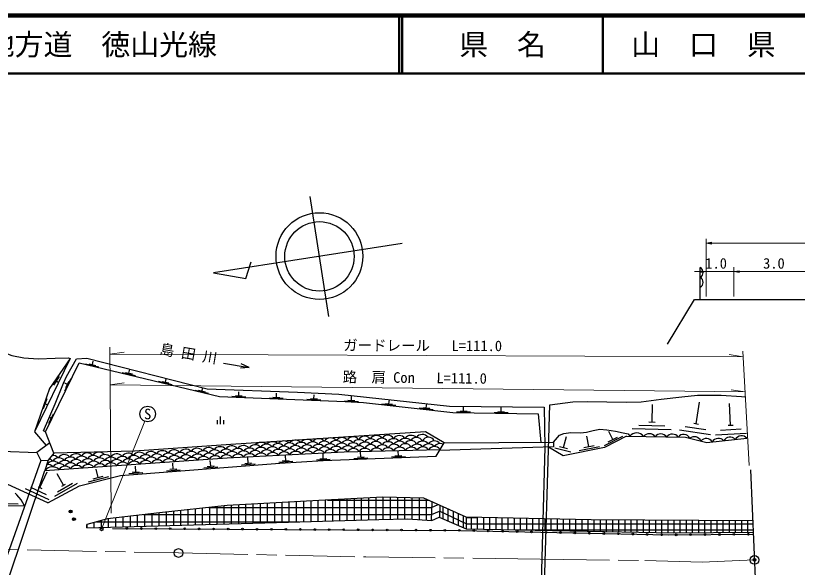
# Model space of a CAD drawing. Units: millimetres, scale not verified, with parts at other scales. Extents: x 40000 to 680000, y 20000 to 380000.
# Drawn here: x 231410 to 366626, y 284641 to 380000 of the extents above; entities that cross this region are included whole.
import ezdxf
from ezdxf.enums import TextEntityAlignment as Align

# ---------------------------------------------------------------- set-up
doc = ezdxf.new("R2010")
doc.units = ezdxf.units.MM
doc.header["$LTSCALE"] = 1000
doc.header["$PDMODE"] = 32
doc.header["$PDSIZE"] = 500
doc.linetypes.add('CHAIN', pattern=[18.5, 12, -1.5, 3.5, -1.5])
for name, color, linetype, lineweight in [('M-BGD', 7, 'Continuous', 25), ('M-BGD-EXST', 7, 'Continuous', 25), ('M-BMK', 2, 'CHAIN', 13), ('M-BMK-OTRS', 5, 'Continuous', 25), ('M-BMK-SRVR', 3, 'Continuous', 25), ('M-STR-HTXT', 7, 'Continuous', 13), ('M-STR-STRC', 7, 'Continuous', 25), ('M-TTL', 2, 'Continuous', 140), ('M-TTL-LINE', 7, 'Continuous', 50)]:
    doc.layers.add(name, color=color, linetype=linetype, lineweight=lineweight)
for name, color, linetype in [('M-BMK-HTXT', 7, 'Continuous'), ('M-OTRS', 6, 'Continuous'), ('M-TTL-TXT', 7, 'Continuous')]:
    doc.layers.add(name, color=color, linetype=linetype)
doc.styles.add('ＭＳ ゴシック', font='')
doc.styles.get('ＭＳ ゴシック').set_extended_font_data('MS Gothic')

# ---------------------------------------------------------------- blocks, each defined once
blk = doc.blocks.new('open_arrow')
at = {"color": 0, "linetype": 'Continuous', "lineweight": -2}
blk.add_lwpolyline([(7.5, 1.25), (0, 0), (7.5, -1.25)], dxfattribs=at)

msp = doc.modelspace()

# ---------------------------------------------------------------- hatches: boundary and pattern name
at = {"layer": 'M-BGD'}
h = msp.add_hatch(dxfattribs=at)
h.set_pattern_fill('USER', color=256, style=0, pattern_type=2)
h.set_pattern_definition([(360, (0, -0), (0, 1250), []), (90, (0, -0), (-1250, 0), [])])
h.paths.add_polyline_path([(303381, 295990), (302033, 296604), (294936, 296753), (283866, 296174), (268003, 295341), (256282, 294075), (247294, 293012), (243701, 292043), (243704, 291460), (278597, 292445), (294227, 292917), (299271, 293033), (303313, 292758)])
h = msp.add_hatch(dxfattribs=at)
h.set_pattern_fill('USER', color=256, style=0, pattern_type=2)
h.set_pattern_definition([(90, (0, -0), (-875, 0), [])])
h.paths.add_polyline_path([(309313, 293290), (304756, 295364), (304712, 293279), (309313, 291296)])
h = msp.add_hatch(dxfattribs=at)
h.set_pattern_fill('USER', color=256, style=0, pattern_type=2)
h.set_pattern_definition([(360, (0, -0), (0, 1062.5), []), (90, (0, -0), (-1062.5, 0), [])])
h.paths.add_polyline_path([(358878, 292700), (358963, 290705), (345228, 290592), (323168, 291021), (322554, 291033), (309326, 291291), (309313, 291296), (309313, 293290), (322606, 293011), (323225, 292998), (330968, 292836)])
at = {"layer": 'M-STR-STRC'}
for points in [[(240877, 294544, 1), (240955, 294050, 1)], [(241465, 293218, 1), (241542, 292725, 1)]]:
    msp.add_hatch(color=256, dxfattribs=at).paths.add_polyline_path(points)

# ---------------------------------------------------------------- linework, layer by layer
at = {"layer": 'M-BGD'}
for p, q in [((349827, 330946), (349827, 336446)), ((243490, 319844), (245824, 319285)), ((244101, 319821), (245268, 319541)), ((244685, 319681), (244825, 320265)), ((267364, 319943), (271798, 319179)), ((271798, 319179), (270305, 319042)), ((271798, 319179), (270437, 319807)), ((249815, 318348), (252149, 317789)), ((250431, 318345), (251598, 318065)), ((251015, 318205), (251178, 318886)), ((238940, 317652), (237956, 316144)), ((238448, 316898), (238792, 316674)), ((240382, 316263), (239933, 316483)), ((239943, 315141), (241000, 317296)), ((240118, 315724), (240646, 316801)), ((256132, 316814), (258465, 316254)), ((256743, 316791), (257910, 316511)), ((257327, 316651), (257466, 317234)), ((262450, 315289), (264784, 314729)), ((263059, 315256), (264226, 314976)), ((263643, 315116), (263771, 315651)), ((236796, 313756), (236189, 312062)), ((268808, 314214), (271206, 314118)), ((269413, 314330), (270612, 314282)), ((270012, 314306), (270040, 315005)), ((275302, 313953), (277700, 313857)), ((275907, 314069), (277106, 314021)), ((276507, 314045), (276535, 314744)), ((282402, 313808), (283601, 313760)), ((283002, 313784), (283030, 314484)), ((289498, 313515), (289532, 314214)), ((236493, 312909), (236879, 312771)), ((281797, 313693), (284195, 313596)), ((288293, 313433), (290690, 313318)), ((288899, 313544), (290098, 313486)), ((294778, 312915), (297163, 312648)), ((295390, 312987), (296582, 312854)), ((295986, 312921), (296064, 313616)), ((302446, 312197), (302524, 312892)), ((308890, 311654), (308900, 312354)), ((341484, 309764), (341577, 312763)), ((349128, 309475), (349678, 313185)), ((355073, 309213), (354869, 312957)), ((237176, 309567), (237968, 311183)), ((301238, 312191), (303623, 311924)), ((301849, 312263), (303042, 312130)), ((307688, 311532), (310087, 311496)), ((308290, 311663), (309490, 311645)), ((314187, 311433), (316587, 311397)), ((314789, 311564), (315989, 311546)), ((315389, 311555), (315400, 312255)), ((237572, 310375), (237281, 310518)), ((266335, 309409), (266335, 310105)), ((266869, 309409), (266869, 310737)), ((267402, 309409), (267402, 310105)), ((340959, 309780), (342009, 309748)), ((338073, 308669), (344820, 308460)), ((339216, 309234), (343714, 309095)), ((346238, 308387), (351579, 307596)), ((347238, 308997), (350799, 308469)), ((348713, 309537), (349544, 309414)), ((353317, 308366), (356911, 308562)), ((354654, 309190), (355493, 309235)), ((326164, 305351), (326668, 307287)), ((330572, 305533), (330206, 307295)), ((333256, 305674), (336464, 307309)), ((333922, 306350), (335525, 307167)), ((334724, 306759), (334042, 308095)), ((352459, 307568), (357851, 307862)), ((329691, 305350), (331453, 305716)), ((284623, 303449), (284587, 304348)), ((291118, 303706), (291082, 304606)), ((297614, 303924), (297582, 304724)), ((324669, 305327), (327456, 304601)), ((325467, 305533), (326860, 305170)), ((328883, 304814), (332408, 305547)), ((265154, 302133), (265077, 303130)), ((271635, 302636), (271558, 303633)), ((276939, 302829), (279335, 302966)), ((277528, 303043), (278726, 303112)), ((278127, 303078), (278076, 303976)), ((283431, 303221), (285829, 303316)), ((284023, 303425), (285222, 303472)), ((289926, 303479), (292324, 303574)), ((290518, 303683), (291717, 303730)), ((296422, 303717), (298820, 303812)), ((297015, 303900), (298214, 303948)), ((245701, 300174), (245337, 301629)), ((252193, 301128), (252116, 302125)), ((258076, 301584), (259272, 301677)), ((258674, 301631), (258596, 302628)), ((263973, 301841), (266366, 302026)), ((264556, 302087), (265752, 302180)), ((270454, 302343), (272847, 302529)), ((271037, 302589), (272233, 302682)), ((228819, 278685), (236489, 301399)), ((235604, 298420), (236855, 301146)), ((239718, 298831), (238600, 300784)), ((244028, 299446), (247520, 300320)), ((244828, 299955), (246574, 300392)), ((251012, 300836), (253405, 301022)), ((251595, 301082), (252791, 301175)), ((257493, 301339), (259886, 301524)), ((238212, 296932), (242117, 299168)), ((238639, 297695), (241243, 299186)), ((239414, 298657), (240021, 299005)), ((233058, 298268), (237148, 296391)), ((233990, 298500), (236717, 297249)), ((235286, 298566), (235922, 298274)), ((283866, 296174), (268003, 295341)), ((294936, 296753), (283866, 296174)), ((302033, 296604), (294936, 296753)), ((309313, 293290), (302033, 296604)), ((225111, 295822), (231858, 295613)), ((268003, 295341), (256282, 294075)), ((303381, 295990), (303313, 292758)), ((303360, 294999), (304490, 295485)), ((304756, 295364), (304712, 293279)), ((256282, 294075), (247294, 293012)), ((303334, 293759), (304735, 294361)), ((309313, 292187), (304735, 294361)), ((247294, 293012), (243701, 292043)), ((243704, 291460), (278597, 292445)), ((278597, 292445), (294227, 292917)), ((294227, 292917), (299271, 293033)), ((299271, 293033), (303402, 292752)), ((303402, 292752), (304675, 293295)), ((304675, 293295), (309326, 291291)), ((309313, 293290), (309313, 291296)), ((330968, 292836), (309313, 293290)), ((358878, 292700), (330968, 292836)), ((243701, 292043), (243704, 291460)), ((309326, 291291), (345228, 290592)), ((345228, 290592), (358963, 290705))]:
    msp.add_line(p, q, dxfattribs=at)
for points in [[(344161, 323233), (348827, 330946), (388136, 330946), (388136, 331946), (389136, 331946), (389136, 330946), (404886, 330946), (409136, 324196), (410486, 324196), (412850, 318521)], [(195474, 329564), (203244, 328878), (211989, 327289), (218024, 326566), (219324, 326422), (221053, 325980), (222582, 325289), (224166, 324315), (226312, 323156), (228806, 322010), (230755, 321245), (232853, 320827), (235293, 320700), (238228, 320792), (240521, 320866), (240828, 320718), (234686, 308081), (236701, 305686)], [(240828, 320718), (237260, 315555), (234686, 308081)], [(236586, 308065), (236247, 308216), (238257, 312880), (239675, 316452), (240194, 317610), (241931, 320663), (243748, 320783), (264524, 315506), (280154, 314947), (287311, 314586), (306446, 312510), (322848, 312319), (322936, 305436), (322146, 275687)], [(238003, 304358), (236586, 308065), (242425, 319976), (266692, 314159), (288424, 313286), (291553, 313136), (307018, 311402), (321806, 311177), (322265, 306248)], [(322732, 275860), (323794, 312748), (327775, 313256), (330308, 313297), (337030, 313191), (339624, 313232), (343083, 313726), (346625, 314138), (349379, 314378), (353460, 314374), (356980, 314166), (357521, 314124)], [(324442, 306267), (325500, 307486), (326219, 307761), (327446, 307930), (329096, 307867), (330154, 307993), (331317, 308289), (332480, 308501), (333644, 308395), (335146, 308163), (336478, 307909), (337375, 307724), (337631, 307307)], [(304122, 303862), (305512, 306168), (302318, 308083), (268649, 305895), (251978, 304737), (238003, 304358), (237025, 303139), (236489, 301399), (267992, 303582), (288222, 304621), (304825, 305030)], [(337074, 307317), (333263, 305351), (326135, 303892), (323582, 305394)], [(337074, 307317), (347297, 307120), (350984, 306214), (357875, 306973)], [(237321, 306143), (235051, 304471), (235750, 303122), (237025, 303139)], [(305512, 306168), (324442, 306267), (324441, 305457), (304706, 304832)], [(219973, 304703), (220367, 303636), (223666, 301176), (230002, 299010), (236913, 295839)], [(229007, 304699), (235051, 304471)], [(235750, 303122), (224487, 271436), (222456, 259160), (220252, 260125)], [(236913, 295839), (236996, 295800), (242477, 298748), (249570, 300524), (277112, 302659), (284597, 303087), (304122, 303862)], [(227155, 295397), (232950, 295246), (232341, 296306), (231632, 297187), (231326, 297465)], [(248157, 291380), (308444, 291030), (344369, 290252), (358978, 290370)]]:
    msp.add_lwpolyline(points, dxfattribs=at)
for centre in [(250657, 291366), (253157, 291351), (255657, 291337), (258157, 291322), (260657, 291308), (263157, 291293), (265657, 291278), (268157, 291264), (270657, 291249), (273157, 291235), (275657, 291220), (278157, 291206), (280657, 291191), (283157, 291177), (285657, 291162), (288157, 291148), (290657, 291133), (293157, 291119), (295657, 291104), (298157, 291090), (300656, 291075), (303156, 291061), (305656, 291046), (308156, 291031), (310656, 290982), (313155, 290928), (315655, 290874), (318154, 290820), (320653, 290766), (323153, 290712), (325652, 290657), (328152, 290603), (330651, 290549), (333151, 290495), (335650, 290441), (338149, 290387), (340649, 290333), (343148, 290279), (345648, 290263), (348148, 290283), (350648, 290303), (353148, 290323), (355648, 290343), (358147, 290363)]:
    msp.add_circle(centre, 150, dxfattribs=at)
for centre, radius, start, end in [((285874, 305676), 1325, 41.05041, 144.46221), ((287851, 305872), 1187, 38.26999, 145.41656), ((289797, 306042), 1162, 34.95571, 150.90329), ((291785, 306120), 1191, 38.10071, 150.39288), ((293833, 306026), 1386, 42.15702, 143.29684), ((294735, 305793), 1164, 29.10752, 148.20768), ((295787, 306453), 1055, 24.14294, 151.5), ((297768, 306159), 1250, 38.28053, 144.54073), ((299818, 306114), 1347, 46.4319, 142.49648), ((300728, 305928), 1161, 26.9434, 146.74755), ((301763, 306364), 1250, 38.28053, 144.54073), ((302803, 306009), 1131, 26.02331, 156.79138), ((338812, 306412), 1482, 34.9083, 142.88103), ((341013, 306491), 1250, 35.76456, 142.02477), ((343012, 306453), 1250, 35.76456, 142.02477), ((345012, 306414), 1250, 35.76456, 142.02477), ((346959, 306485), 1143, 23.80339, 144.7467), ((348797, 305979), 1250, 23.07193, 129.33214), ((354975, 305899), 1250, 43.14913, 149.40933), ((356963, 306118), 1250, 43.14913, 149.40933), ((268803, 304390), 1250, 40.83354, 147.09375), ((270833, 304443), 1250, 40.83354, 147.09375), ((272828, 304582), 1250, 40.83354, 147.09375), ((273893, 304622), 1611, 54.5576, 131.32071), ((274810, 304683), 1250, 39.80905, 146.06926), ((275875, 304843), 1519, 51.76036, 134.11795), ((276807, 304786), 1250, 39.80905, 146.06926), ((277831, 304338), 1250, 39.80905, 146.06926), ((277827, 305131), 1358, 47.76297, 138.2381), ((278804, 304888), 1250, 39.80905, 146.06926), ((279788, 305236), 1382, 46.56799, 139.31032), ((279829, 304440), 1250, 39.80905, 146.06926), ((280802, 304991), 1250, 39.80905, 146.06926), ((281822, 305340), 1409, 45.42428, 140.32575), ((281826, 304543), 1250, 39.80905, 146.06926), ((282799, 305093), 1250, 39.80905, 146.06926), ((283823, 304645), 1250, 39.80905, 146.06926), ((283844, 305618), 1262, 41.00867, 144.90883), ((284796, 305196), 1250, 39.80905, 146.06926), ((285821, 304748), 1250, 39.80905, 146.06926), ((286823, 305245), 1305, 40.98218, 144.85258), ((287836, 304851), 1250, 39.80905, 146.06926), ((288833, 304419), 1233, 36.96238, 146.46317), ((288831, 305324), 1284, 40.57274, 142.78203), ((289797, 304919), 1240, 36.54719, 143.80819), ((290842, 305464), 1247, 42.38846, 146.13679), ((290838, 304366), 1292, 40.74559, 142.07568), ((291846, 305130), 1178, 38.04065, 153.39148), ((292792, 305621), 1236, 39.48317, 146.36555), ((292829, 304740), 1115, 27.6931, 155.12815), ((293767, 305234), 1173, 29.39461, 147.96588), ((294833, 304597), 1213, 35.87038, 146.95088), ((295827, 305112), 1250, 39.80905, 146.06926), ((296803, 305592), 1293, 42.29095, 143.58736), ((296849, 304728), 1185, 35.52184, 150.71963), ((297824, 305214), 1250, 39.80905, 146.06926), ((298811, 305529), 1405, 47.48399, 138.38666), ((298811, 304883), 1132, 27.57583, 151.82522), ((299770, 305408), 1157, 26.86666, 148.39132), ((300833, 304681), 1250, 38.28053, 144.54073), ((301820, 305206), 1250, 38.28053, 144.54073), ((302832, 304731), 1250, 38.28053, 144.54073), ((303820, 305255), 1250, 38.28053, 144.54073), ((304832, 304780), 1250, 65.08876, 144.54073), ((350875, 305705), 1202, 30.54722, 140.55276), ((352987, 305680), 1250, 43.14913, 149.40933), ((241833, 303023), 1250, 40.83354, 147.09375), ((243828, 303161), 1250, 40.83354, 147.09375), ((245824, 303299), 1250, 40.83354, 147.09375), ((248889, 303011), 1250, 40.83354, 147.09375), ((250884, 303149), 1250, 40.83354, 147.09375), ((252841, 303284), 1250, 40.83354, 147.09375), ((254837, 303422), 1250, 40.83354, 147.09375), ((255869, 302993), 1250, 40.83354, 147.09375), ((256832, 303561), 1250, 40.83354, 147.09375), ((257864, 303131), 1250, 40.83354, 147.09375), ((258827, 303699), 1250, 40.83354, 147.09375), ((259859, 303269), 1250, 40.83354, 147.09375), ((260822, 303837), 1250, 40.83354, 147.09375), ((261854, 303408), 1250, 40.83354, 147.09375), ((262817, 303975), 1250, 40.83354, 147.09375), ((263850, 303546), 1250, 40.83354, 147.09375), ((264813, 304114), 1250, 40.83354, 147.09375), ((264882, 303116), 1250, 40.83354, 147.09375), ((265845, 303684), 1250, 40.83354, 147.09375), ((266808, 304252), 1250, 40.83354, 147.09375), ((266877, 303254), 1250, 40.83354, 147.09375), ((267840, 303822), 1250, 40.83354, 147.09375), ((268872, 303393), 1250, 40.83354, 147.09375), ((269835, 303961), 1250, 40.83354, 147.09375), ((270867, 303531), 1250, 40.83354, 147.09375), ((271854, 304013), 1250, 40.83354, 147.09375), ((271890, 303031), 1250, 39.80905, 146.06926), ((272863, 303582), 1250, 39.80905, 146.06926), ((273836, 304133), 1250, 39.80905, 146.06926), ((273888, 303134), 1250, 39.80905, 146.06926), ((274861, 303685), 1250, 39.80905, 146.06926), ((275834, 304235), 1250, 39.80905, 146.06926), ((275885, 303236), 1250, 39.80905, 146.06926), ((276858, 303787), 1250, 39.80905, 146.06926), ((277883, 303339), 1250, 39.80905, 146.06926), ((278856, 303890), 1250, 39.80905, 146.06926), ((279880, 303442), 1250, 39.80905, 146.06926), ((280853, 303992), 1250, 39.80905, 146.06926), ((281877, 303544), 1250, 39.80905, 146.06926), ((282850, 304095), 1250, 39.80905, 146.06926), ((283875, 303647), 1250, 39.80905, 146.06926), ((284848, 304197), 1250, 39.80905, 146.06926), ((285872, 303749), 1250, 39.80905, 146.06926), ((286845, 304300), 1250, 39.80905, 146.06926), ((287869, 303852), 1250, 39.80905, 146.06926), ((289848, 303911), 1250, 38.28053, 144.54073), ((291848, 303960), 1250, 38.28053, 144.54073), ((293847, 304009), 1250, 38.28053, 144.54073), ((295847, 304058), 1250, 38.28053, 144.54073), ((297843, 304244), 1173, 32.93814, 149.88311), ((299845, 304157), 1250, 38.28053, 144.54073), ((301845, 304206), 1250, 38.28053, 144.54073), ((303844, 304255), 1250, 38.28053, 144.54073), ((237912, 301749), 1250, 40.83354, 147.09375), ((236880, 302178), 1250, 40.83354, 74.21645), ((237843, 302746), 1250, 40.83354, 96.24185), ((238875, 302316), 1250, 40.83354, 147.09375), ((239838, 302884), 1250, 40.83354, 147.09375), ((239907, 301887), 1250, 40.83354, 147.09375), ((240870, 302455), 1250, 40.83354, 147.09375), ((241902, 302025), 1250, 40.83354, 147.09375), ((242865, 302593), 1250, 40.83354, 147.09375), ((243897, 302163), 1250, 40.83354, 147.09375), ((244861, 302731), 1250, 40.83354, 147.09375), ((244930, 301734), 1250, 40.83354, 147.09375), ((245931, 302305), 1250, 40.83354, 147.09375), ((246894, 302873), 1250, 40.83354, 147.09375), ((246925, 301872), 1250, 40.83354, 147.09375), ((247888, 302440), 1250, 40.83354, 147.09375), ((248920, 302010), 1250, 40.83354, 147.09375), ((249883, 302578), 1250, 40.83354, 147.09375), ((250915, 302148), 1250, 40.83354, 147.09375), ((251878, 302716), 1250, 40.83354, 147.09375), ((251947, 301719), 1250, 40.83354, 147.09375), ((252911, 302287), 1250, 40.83354, 147.09375), ((253874, 302855), 1250, 40.83354, 147.09375), ((253943, 301857), 1250, 40.83354, 147.09375), ((254906, 302425), 1250, 40.83354, 147.09375), ((255938, 301995), 1250, 40.83354, 147.09375), ((256901, 302563), 1250, 40.83354, 147.09375), ((257933, 302133), 1250, 40.83354, 147.09375), ((258896, 302701), 1250, 40.83354, 147.09375), ((259928, 302272), 1250, 40.83354, 147.09375), ((260891, 302840), 1250, 40.83354, 147.09375), ((261924, 302410), 1250, 40.83354, 147.09375), ((262887, 302978), 1250, 40.83354, 147.09375), ((263919, 302548), 1250, 40.83354, 147.09375), ((265914, 302686), 1250, 40.83354, 147.09375), ((267909, 302825), 1250, 40.83354, 147.09375), ((269893, 302929), 1250, 39.80905, 146.06926), ((237790, 300293), 1708, 48.29801, 139.62928), ((236949, 301181), 1250, 40.83354, 96.63917), ((238944, 301319), 1250, 40.83354, 147.09375), ((239976, 300889), 1250, 40.83354, 147.09375), ((240939, 301457), 1250, 40.83354, 147.09375), ((241971, 301027), 1250, 40.83354, 147.09375), ((242934, 301595), 1250, 40.83354, 147.09375), ((243967, 301166), 1250, 40.83354, 147.09375), ((245962, 301304), 1250, 40.83354, 147.09375), ((247957, 301442), 1250, 40.83354, 147.09375), ((249952, 301580), 1250, 40.83354, 147.09375)]:
    msp.add_arc(centre, radius, start, end, dxfattribs=at)
for centre in [(349077, 335596), (349077, 333896)]:
    msp.add_ellipse(centre, major_axis=(1250, 0), ratio=0.85, start_param=5.3558901, end_param=7.2104805, dxfattribs=at)
at = {"layer": 'M-BGD-EXST'}
for centre, radius in [((254251, 311149), 1350), ((240916, 294297), 250), ((241503, 292972), 250), ((246287, 291229), 250)]:
    msp.add_circle(centre, radius, dxfattribs=at)
at = {"layer": 'M-BMK'}
msp.add_lwpolyline([(59699, 290891), (159427, 289137), (259580, 287122), (291965, 286441), (322144, 286053), (340263, 285798), (350131, 285547), (359214, 285915)], dxfattribs=at)
at = {"layer": 'M-BMK-OTRS'}
msp.add_line((358504, 301471), (359638, 274891), dxfattribs=at)
at = {"layer": 'M-BMK-SRVR'}
for p, q in [((285593, 328020), (282343, 348767)), ((298293, 340637), (265662, 335526)), ((271248, 334573), (272163, 337431)), ((265662, 335526), (271248, 334573))]:
    msp.add_line(p, q, dxfattribs=at)
for centre, radius in [((283961, 338435), 7500), ((283968, 338393), 6000), ((259580, 287122), 750), ((259580, 287122), 750), ((359214, 285915), 750), ((359214, 285915), 750)]:
    msp.add_circle(centre, radius, dxfattribs=at)
at = {"layer": 'M-OTRS'}
msp.add_point((359205, 285943), dxfattribs=at)
at = {"layer": 'M-STR-HTXT'}
for p, q in [((350827, 331446), (350827, 341433)), ((350827, 340683), (401636, 340683)), ((357636, 335752), (348827, 335752)), ((355636, 331446), (355636, 336502)), ((370636, 335752), (355636, 335752)), ((247937, 294031), (247718, 322707)), ((247727, 321513), (250160, 321844)), ((357202, 321980), (358272, 302246)), ((247727, 321513), (357253, 321055)), ((357253, 321055), (354823, 321407)), ((247768, 316203), (250202, 316518)), ((247768, 316203), (357582, 314975)), ((357582, 314975), (355155, 315344)), ((246287, 291229), (253750, 309896))]:
    msp.add_line(p, q, dxfattribs=at)
at = {"layer": 'M-TTL'}
msp.add_line((680000, 380000), (40000, 380000), dxfattribs=at)
at = {"layer": 'M-TTL-LINE'}
for p, q in [((297750, 380000), (297750, 370000)), ((298250, 380000), (298250, 370000)), ((333000, 380000), (333000, 370000)), ((40000, 370000), (680000, 370000))]:
    msp.add_line(p, q, dxfattribs=at)

# ---------------------------------------------------------------- block references
at = {"layer": 'M-STR-HTXT', "xscale": 133, "yscale": 133}
for p in [(350827, 340683), (355636, 335752), (355636, 335752)]:
    msp.add_blockref('open_arrow', p, dxfattribs=at)
at = {"layer": 'M-STR-HTXT', "xscale": 133, "yscale": 133, "rotation": 180}
msp.add_blockref('open_arrow', (350827, 335752), dxfattribs=at)

# ---------------------------------------------------------------- texts
at = {"layer": 'M-BGD-EXST', "style": 'ＭＳ ゴシック'}
msp.add_text('S', height=1833, dxfattribs=at).set_placement((254251, 311149), align=Align.MIDDLE_CENTER)
at = {"layer": 'M-BMK-HTXT', "style": 'ＭＳ ゴシック'}
msp.add_text('島 田 川', height=1833, rotation=350.217, dxfattribs=at).set_placement((261316, 321591), align=Align.MIDDLE_CENTER)
at = {"layer": 'M-STR-HTXT', "style": 'ＭＳ ゴシック'}
for s, p in [('1.0', (352574, 337189)), ('3.0', (362567, 337189))]:
    msp.add_text(s, height=1833, dxfattribs=at).set_placement(p, align=Align.MIDDLE_CENTER)
for s, rotation, p in [('ガードレール   L=111.0', 359.76, (301801, 321514)), ('路  肩 Con   L=111.0', 359.359, (300432, 315961))]:
    msp.add_text(s, height=1833, rotation=rotation, dxfattribs=at).set_placement(p, align=Align.BOTTOM_CENTER)
at = {"layer": 'M-TTL-TXT', "style": 'ＭＳ ゴシック'}
msp.add_text('主要地方道\u3000徳山光線', height=3666, dxfattribs=at).set_placement((216234, 375000), align=Align.MIDDLE_LEFT)
for s, p in [('県\u3000名', (315625, 375000)), ('山\u3000口\u3000県', (350375, 375000))]:
    msp.add_text(s, height=3666, dxfattribs=at).set_placement(p, align=Align.MIDDLE_CENTER)

doc.saveas('drawing.dxf')
